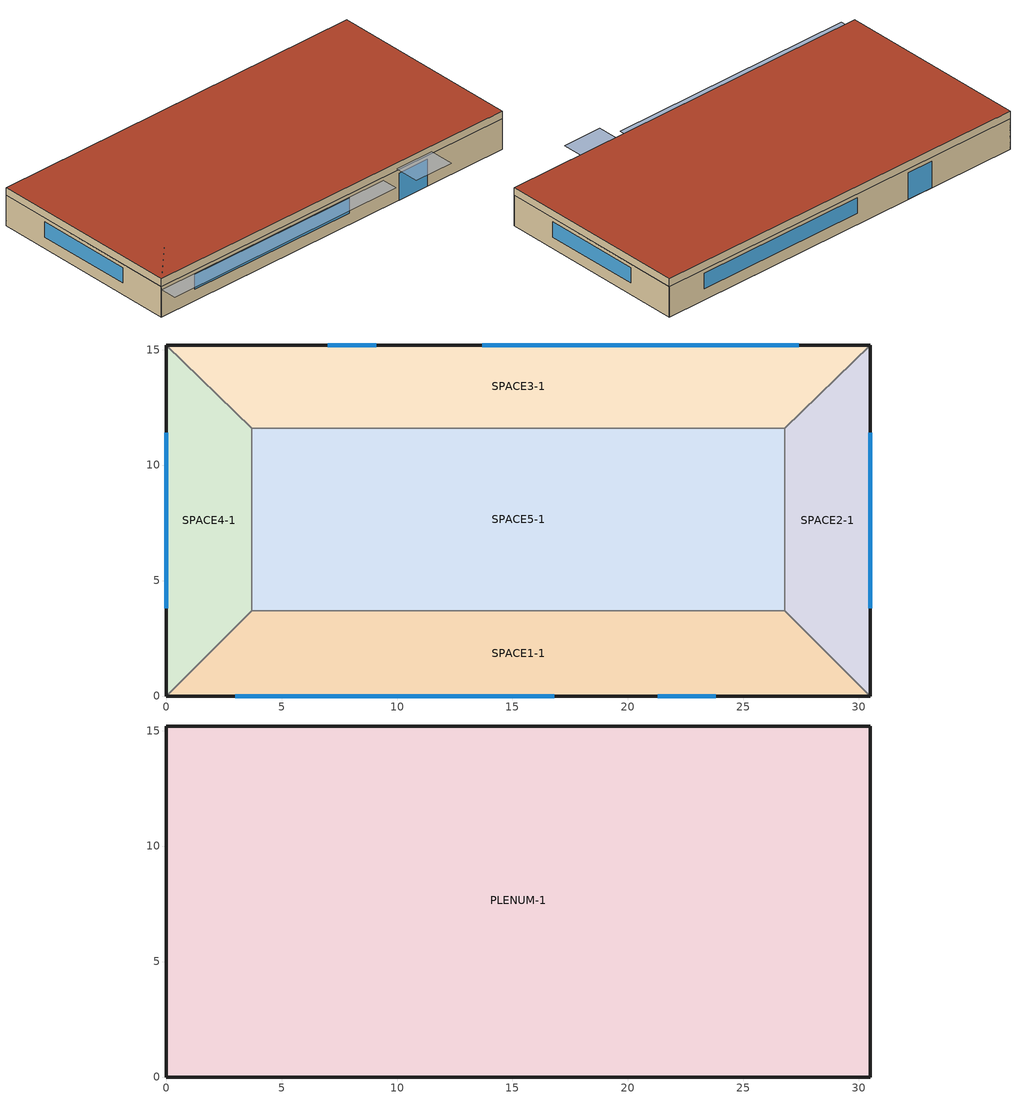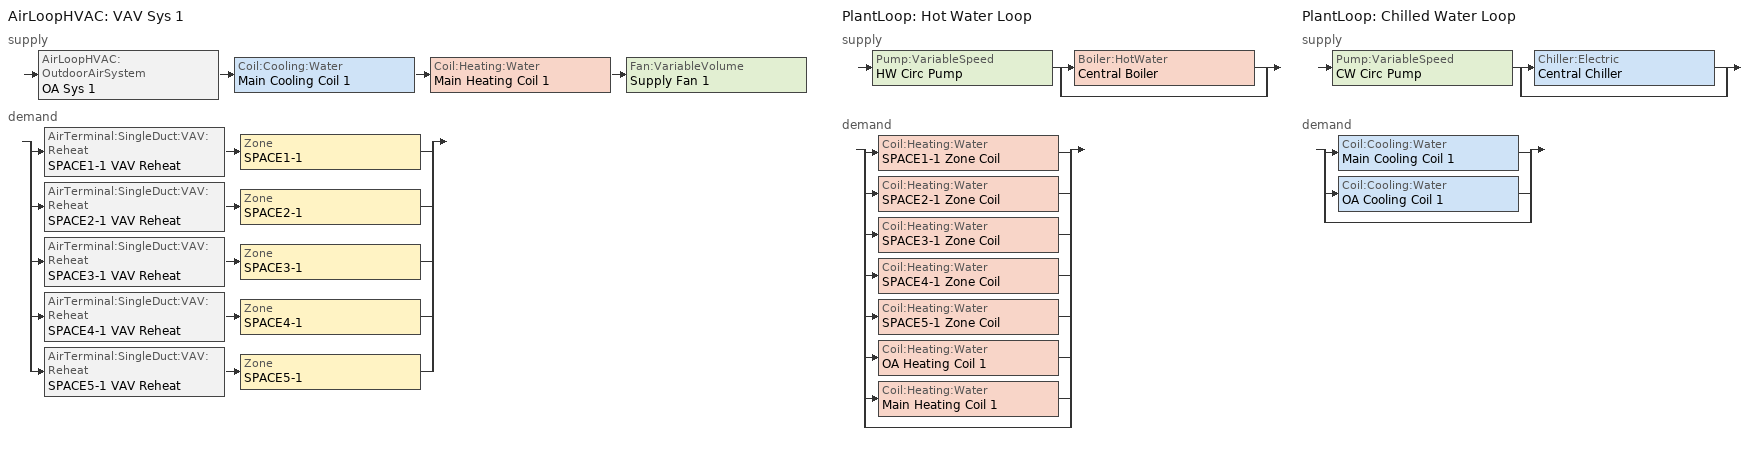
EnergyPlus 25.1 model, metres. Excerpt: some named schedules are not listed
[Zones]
SPACE1-1
 floor ground (FLOOR-SLAB-1): 26.8,3.7 30.5,0 0,0 3.7,3.7 z0
 wall outside (WALL-1): 0,0 30.5,0 z0:2.4
 wall to SPACE2-1 (INT-WALL-1): 30.5,0 26.8,3.7 z0:2.4
 wall to SPACE4-1 (INT-WALL-1): 3.7,3.7 0,0 z0:2.4
 wall to SPACE5-1 (INT-WALL-1): 26.8,3.7 3.7,3.7 z0:2.4
 window (Dbl Clr 3mm/13mm Air): 3,0 16.8,0 z0.9:2.1
 window (Sgl Grey 3mm): 21.3,0 23.8,0 z0:2.1
SPACE2-1
 floor ground (FLOOR-SLAB-1): 26.8,11.6 30.5,15.2 30.5,0 26.8,3.7 z0
 wall outside (WALL-1): 30.5,0 30.5,15.2 z0:2.4
 wall to SPACE3-1 (INT-WALL-1): 30.5,15.2 26.8,11.6 z0:2.4
 wall to SPACE5-1 (INT-WALL-1): 26.8,11.6 26.8,3.7 z0:2.4
 window (Dbl Clr 3mm/13mm Air): 30.5,3.8 30.5,11.4 z0.9:2.1
SPACE3-1
 floor ground (FLOOR-SLAB-1): 26.8,11.6 3.7,11.6 0,15.2 30.5,15.2 z0
 wall outside (WALL-1): 30.5,15.2 0,15.2 z0:2.4
 wall to SPACE4-1 (INT-WALL-1): 0,15.2 3.7,11.6 z0:2.4
 wall to SPACE5-1 (INT-WALL-1): 3.7,11.6 26.8,11.6 z0:2.4
 window (Dbl Clr 3mm/13mm Air): 27.4,15.2 13.7,15.2 z0.9:2.1
 window (Sgl Grey 3mm): 9.1,15.2 7,15.2 z0:2.1
SPACE4-1
 floor ground (FLOOR-SLAB-1): 3.7,3.7 0,0 0,15.2 3.7,11.6 z0
 wall outside (WALL-1): 0,15.2 0,0 z0:2.4
 wall to SPACE5-1 (INT-WALL-1): 3.7,3.7 3.7,11.6 z0:2.4
 window (Dbl Clr 3mm/13mm Air): 0,11.4 0,3.8 z0.9:2.1
SPACE5-1
 floor ground (FLOOR-SLAB-1): 26.8,11.6 26.8,3.7 3.7,3.7 3.7,11.6 z0
PLENUM-1
 floor to SPACE1-1 (CLNG-1): 26.8,3.7 30.5,0 0,0 3.7,3.7 z2.4
 floor to SPACE2-1 (CLNG-1): 26.8,11.6 30.5,15.2 30.5,0 26.8,3.7 z2.4
 floor to SPACE3-1 (CLNG-1): 26.8,11.6 3.7,11.6 0,15.2 30.5,15.2 z2.4
 floor to SPACE4-1 (CLNG-1): 3.7,3.7 0,0 0,15.2 3.7,11.6 z2.4
 floor to SPACE5-1 (CLNG-1): 26.8,11.6 26.8,3.7 3.7,3.7 3.7,11.6 z2.4
 wall outside (WALL-1): 0,0 30.5,0 30.5,15.2 0,15.2 0,0 z2.4:3
 roof outside (ROOF-1): 0,15.2 0,0 30.5,0 30.5,15.2 z3
shading: 0,-1.3 0,0 19.8,0 19.8,-1.3 z2.2; 21,-2 21,0 24.1,0 24.1,-2 z2.6
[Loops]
AirLoopHVAC 'VAV Sys 1'
 supply: AirLoopHVAC:OutdoorAirSystem 'OA Sys 1' > Coil:Cooling:Water 'Main Cooling Coil 1' > Coil:Heating:Water 'Main Heating Coil 1' > Fan:VariableVolume 'Supply Fan 1'
 demand: split
  | AirTerminal:SingleDuct:VAV:Reheat 'SPACE1-1 VAV Reheat' > Zone 'SPACE1-1'
  | AirTerminal:SingleDuct:VAV:Reheat 'SPACE2-1 VAV Reheat' > Zone 'SPACE2-1'
  | AirTerminal:SingleDuct:VAV:Reheat 'SPACE3-1 VAV Reheat' > Zone 'SPACE3-1'
  | AirTerminal:SingleDuct:VAV:Reheat 'SPACE4-1 VAV Reheat' > Zone 'SPACE4-1'
  | AirTerminal:SingleDuct:VAV:Reheat 'SPACE5-1 VAV Reheat' > Zone 'SPACE5-1'
PlantLoop 'Hot Water Loop'
 supply: Pump:VariableSpeed 'HW Circ Pump' > split
  | Boiler:HotWater 'Central Boiler'
  | bypass
 demand: split
  | Coil:Heating:Water 'SPACE1-1 Zone Coil'
  | Coil:Heating:Water 'SPACE2-1 Zone Coil'
  | Coil:Heating:Water 'SPACE3-1 Zone Coil'
  | Coil:Heating:Water 'SPACE4-1 Zone Coil'
  | Coil:Heating:Water 'SPACE5-1 Zone Coil'
  | Coil:Heating:Water 'OA Heating Coil 1'
  | Coil:Heating:Water 'Main Heating Coil 1'
  | bypass
PlantLoop 'Chilled Water Loop'
 supply: Pump:VariableSpeed 'CW Circ Pump' > split
  | Chiller:Electric 'Central Chiller'
  | bypass
 demand: split
  | Coil:Cooling:Water 'Main Cooling Coil 1'
  | Coil:Cooling:Water 'OA Cooling Coil 1'
  | bypass
[Building]
Building: North Axis {deg}=30; Terrain=City; Loads Convergence Tolerance Value {W}=0.04; Temperature Convergence Tolerance Value {deltaC}=0.4; Solar Distribution=FullExterior; Maximum Number of Warmup Days=25; Minimum Number of Warmup Days=6
[Site:Location]
CHICAGO_IL_USA TMY2-94846: Latitude {deg}=41.78; Longitude {deg}=-87.75; Time Zone {hr}=-6; Elevation {m}=190
[SizingPeriod:DesignDay] Day of Month=21; Humidity Condition Type=Wetbulb; Barometric Pressure {Pa}=99063; Rain Indicator=No; Snow Indicator=No; Daylight Saving Time Indicator=No; Solar Model Indicator=ASHRAEClearSky
Name | Month | Day Type | Maximum Dry-Bulb Temperature {C} | Daily Dry-Bulb Temperature Range {deltaC} | Wetbulb or DewPoint at Maximum Dry-Bulb {C} | Wind Speed {m/s} | Wind Direction {deg} | Sky Clearness
CHICAGO_IL_USA Annual Heating 99% Design Conditions DB | 1 | WinterDesignDay | -17.3 | 0 | -17.3 | 4.9 | 270 | 0
CHICAGO_IL_USA Annual Cooling 1% Design Conditions DB/MCWB | 7 | SummerDesignDay | 31.5 | 10.7 | 23 | 5.3 | 230 | 1
[Site:GroundTemperature:BuildingSurface]
20.03, 20.03, 20.13, 20.3, 20.43, 20.52, 20.62, 20.77, 20.78, 20.55, 20.44, 20.2
[Material] Thermal Absorptance=0.9
Name | Roughness | Thickness {m} | Conductivity {W/m-K} | Density {kg/m3} | Specific Heat {J/kg-K} | Solar Absorptance | Visible Absorptance
RG01 | Rough | 0.0127 | 1.442 | 881 | 1674 | 0.65 | 0.65
BR01 | VeryRough | 0.0095 | 0.162 | 1121 | 1464 | 0.7 | 0.7
IN46 | VeryRough | 0.0762 | 0.023 | 24 | 1590 | 0.5 | 0.5
WD01 | MediumSmooth | 0.0191 | 0.115 | 513 | 1381 | 0.78 | 0.78
PW03 | MediumSmooth | 0.0127 | 0.115 | 545 | 1213 | 0.78 | 0.78
IN02 | Rough | 0.0901 | 0.043 | 10 | 837 | 0.75 | 0.75
GP01 | MediumSmooth | 0.0127 | 0.16 | 801 | 837 | 0.75 | 0.75
GP02 | MediumSmooth | 0.0159 | 0.16 | 801 | 837 | 0.75 | 0.75
CC03 | MediumRough | 0.1016 | 1.31 | 2243 | 837 | 0.65 | 0.65
[Material:NoMass]
MAT-CLNG-1: Roughness=Rough; Thermal Resistance {m2-K/W}=0.652259; Thermal Absorptance=0.65; Solar Absorptance=0.65; Visible Absorptance=0.65
[Material:AirGap]
AL21: Thermal Resistance {m2-K/W}=0.157
[Construction]
ROOF-1: RG01, BR01, IN46, WD01
WALL-1: WD01, PW03, IN02, GP01
CLNG-1: MAT-CLNG-1
FLOOR-SLAB-1: CC03
INT-WALL-1: GP02, AL21, GP02
Dbl Clr 3mm/13mm Air: CLEAR 3MM, AIR 13MM, CLEAR 3MM
Sgl Grey 3mm: GREY 3MM
[WindowMaterial:Gas]
AIR 13MM: Gas Type=Air; Thickness {m}=0.0127
[WindowMaterial:Glazing] Optical Data Type=SpectralAverage; Thickness {m}=0.003; Infrared Transmittance at Normal Incidence=0; Front Side Infrared Hemispherical Emissivity=0.84; Back Side Infrared Hemispherical Emissivity=0.84; Conductivity {W/m-K}=0.9
Name | Solar Transmittance at Normal Incidence | Front Side Solar Reflectance at Normal Incidence | Back Side Solar Reflectance at Normal Incidence | Visible Transmittance at Normal Incidence | Front Side Visible Reflectance at Normal Incidence | Back Side Visible Reflectance at Normal Incidence
CLEAR 3MM | 0.837 | 0.075 | 0.075 | 0.898 | 0.081 | 0.081
GREY 3MM | 0.626 | 0.061 | 0.061 | 0.611 | 0.061 | 0.061
[Zone] Type=1; Multiplier=1
Name | Ceiling Height {m} | Volume {m3}
PLENUM-1 | 0.6096 | 283.2
SPACE1-1; SPACE3-1 | 2.4384 | 239.247
SPACE2-1; SPACE4-1 | 2.4384 | 103.311
SPACE5-1 | 2.4384 | 447.683
[ZoneInfiltration:DesignFlowRate] Schedule=INFIL-SCH; Design Flow Rate Calculation Method=flow/zone; Constant Term Coefficient=0; Temperature Term Coefficient=0; Velocity Term Coefficient=0.2237; Velocity Squared Term Coefficient=0
Name | Zone or ZoneList or Space or SpaceList | Design Flow Rate {m3/s}
SPACE1-1 Infil 1 | SPACE1-1 | 0.032
SPACE2-1 Infil 1 | SPACE2-1 | 0.014
SPACE3-1 Infil 1 | SPACE3-1 | 0.032
SPACE4-1 Infil 1 | SPACE4-1 | 0.014
SPACE5-1 Infil 1 | SPACE5-1 | 0.062
[People] Number of People Schedule=OCCUPY-1; Number of People Calculation Method=people; Fraction Radiant=0.3; Activity Level Schedule=ActSchd
Name | Zone or ZoneList or Space or SpaceList | Number of People
SPACE1-1 People 1 | SPACE1-1 | 11
SPACE2-1 People 1 | SPACE2-1 | 5
SPACE3-1 People 1 | SPACE3-1 | 11
SPACE4-1 People 1 | SPACE4-1 | 5
SPACE5-1 People 1 | SPACE5-1 | 20
[Lights] Schedule=LIGHTS-1; Design Level Calculation Method=LightingLevel; Return Air Fraction=0.2; Fraction Radiant=0.59; Fraction Visible=0.2; Fraction Replaceable=0
Name | Zone or ZoneList or Space or SpaceList | Lighting Level {W}
SPACE1-1 Lights 1 | SPACE1-1 | 1584
SPACE2-1 Lights 1 | SPACE2-1 | 684
SPACE3-1 Lights 1 | SPACE3-1 | 1584
SPACE4-1 Lights 1 | SPACE4-1 | 684
SPACE5-1 Lights 1 | SPACE5-1 | 2964
[ElectricEquipment] Schedule=EQUIP-1; Design Level Calculation Method=EquipmentLevel; Fraction Latent=0; Fraction Radiant=0.3; Fraction Lost=0
Name | Zone or ZoneList or Space or SpaceList | Design Level {W}
SPACE1-1 ElecEq 1 | SPACE1-1 | 1056
SPACE2-1 ElecEq 1 | SPACE2-1 | 456
SPACE3-1 ElecEq 1 | SPACE3-1 | 1056
SPACE4-1 ElecEq 1 | SPACE4-1 | 456
SPACE5-1 ElecEq 1 | SPACE5-1 | 1976
[Sizing:Zone] Zone Cooling Design Supply Air Temperature Input Method=SupplyAirTemperature; Zone Cooling Design Supply Air Temperature {C}=14; Zone Heating Design Supply Air Temperature Input Method=SupplyAirTemperature; Zone Heating Design Supply Air Temperature {C}=50; Zone Cooling Design Supply Air Humidity Ratio {kgWater/kgDryAir}=0.009; Zone Heating Design Supply Air Humidity Ratio {kgWater/kgDryAir}=0.004; Zone Heating Sizing Factor=0; Zone Cooling Sizing Factor=0; Cooling Design Air Flow Method=DesignDayWithLimit; Heating Design Air Flow Method=DesignDay; Account for Dedicated Outdoor Air System=No; Dedicated Outdoor Air System Control Strategy=NeutralSupplyAir; Dedicated Outdoor Air Low Setpoint Temperature for Design {C}=autosize; Dedicated Outdoor Air High Setpoint Temperature for Design {C}=autosize
Name | Design Specification Outdoor Air Object
SPACE1-1 | SZ DSOA SPACE1-1
SPACE2-1 | SZ DSOA SPACE2-1
SPACE3-1 | SZ DSOA SPACE3-1
SPACE4-1 | SZ DSOA SPACE4-1
SPACE5-1 | SZ DSOA SPACE5-1
[DesignSpecification:OutdoorAir] Outdoor Air Method=sum; Outdoor Air Flow per Person {m3/s-person}=0.00236; Outdoor Air Flow per Zone Floor Area {m3/s-m2}=0.000305; Outdoor Air Flow per Zone {m3/s}=0
SZ DSOA SPACE1-1; SZ DSOA SPACE2-1; SZ DSOA SPACE3-1; SZ DSOA SPACE4-1; SZ DSOA SPACE5-1
[Sizing:System]
VAV Sys 1: Type of Load to Size On=sensible; Design Outdoor Air Flow Rate {m3/s}=autosize; Central Heating Maximum System Air Flow Ratio=0.3; Preheat Design Temperature {C}=4.5; Preheat Design Humidity Ratio {kgWater/kgDryAir}=0.008; Precool Design Temperature {C}=11; Precool Design Humidity Ratio {kgWater/kgDryAir}=0.008; Central Cooling Design Supply Air Temperature {C}=12.8; Central Heating Design Supply Air Temperature {C}=16.7; Type of Zone Sum to Use=noncoincident; 100% Outdoor Air in Cooling=no; 100% Outdoor Air in Heating=no; Central Cooling Design Supply Air Humidity Ratio {kgWater/kgDryAir}=0.008; Central Heating Design Supply Air Humidity Ratio {kgWater/kgDryAir}=0.008; Cooling Supply Air Flow Rate Method=DesignDay; Cooling Supply Air Flow Rate {m3/s}=0; Heating Supply Air Flow Rate Method=DesignDay; Heating Supply Air Flow Rate {m3/s}=0; Zone Maximum Outdoor Air Fraction=1; Cooling Design Capacity Method=CoolingDesignCapacity; Cooling Design Capacity {W}=autosize; Heating Design Capacity Method=HeatingDesignCapacity; Heating Design Capacity {W}=autosize; Central Cooling Capacity Control Method=VAV
[Sizing:Plant]
Name | Loop Type | Design Loop Exit Temperature {C} | Loop Design Temperature Difference {deltaC}
Hot Water Loop | heating | 82 | 11
Chilled Water Loop | cooling | 7 | 4
[Zone equipment]
SPACE1-1: SPACE1-1 VAV Reheat
SPACE2-1: SPACE2-1 VAV Reheat
SPACE3-1: SPACE3-1 VAV Reheat
SPACE4-1: SPACE4-1 VAV Reheat
SPACE5-1: SPACE5-1 VAV Reheat
[AirTerminal:SingleDuct:VAV:Reheat] Availability Schedule=ReheatCoilAvailSched; Maximum Air Flow Rate {m3/s}=autosize; Zone Minimum Air Flow Input Method=Constant; Constant Minimum Air Flow Fraction=0; Maximum Hot Water or Steam Flow Rate {m3/s}=autosize; Minimum Hot Water or Steam Flow Rate {m3/s}=0; Convergence Tolerance=0.001; Damper Heating Action=NORMAL; Maximum Flow per Zone Floor Area During Reheat {m3/s-m2}=AUTOCALCULATE; Maximum Flow Fraction During Reheat=AUTOCALCULATE
Name | Minimum Air Flow Fraction Schedule | Reheat Coil
SPACE1-1 VAV Reheat | SPACE1-1 Min Fract | SPACE1-1 Zone Coil
SPACE2-1 VAV Reheat | SPACE2-1 Min Fract | SPACE2-1 Zone Coil
SPACE3-1 VAV Reheat | SPACE3-1 Min Fract | SPACE3-1 Zone Coil
SPACE4-1 VAV Reheat | SPACE4-1 Min Fract | SPACE4-1 Zone Coil
SPACE5-1 VAV Reheat | SPACE5-1 Min Fract | SPACE5-1 Zone Coil
[Coil:Heating:Water] U-Factor Times Area Value {W/K}=autosize; Maximum Water Flow Rate {m3/s}=autosize; Performance Input Method=UFactorTimesAreaAndDesignWaterFlowRate; Rated Capacity {W}=autosize; Rated Inlet Water Temperature {C}=82.2; Rated Inlet Air Temperature {C}=16.6; Rated Outlet Water Temperature {C}=71.1; Rated Outlet Air Temperature {C}=32.2; Design Water Temperature Difference {deltaC}=11
Name | Availability Schedule
SPACE1-1 Zone Coil; SPACE2-1 Zone Coil; SPACE3-1 Zone Coil; SPACE4-1 Zone Coil; SPACE5-1 Zone Coil; Main Heating Coil 1 | ReheatCoilAvailSched
OA Heating Coil 1 | CoolingCoilAvailSched
[AirLoopHVAC:ReturnPlenum]
Return-Plenum-1: Zone=PLENUM-1
[AirLoopHVAC]
VAV Sys 1: Design Supply Air Flow Rate {m3/s}=autosize
[Coil:Cooling:Water] Availability Schedule=CoolingCoilAvailSched; Design Water Flow Rate {m3/s}=autosize; Design Air Flow Rate {m3/s}=autosize; Design Inlet Water Temperature {C}=autosize; Design Inlet Air Temperature {C}=autosize; Design Outlet Air Temperature {C}=autosize; Design Inlet Air Humidity Ratio {kgWater/kgDryAir}=autosize; Design Outlet Air Humidity Ratio {kgWater/kgDryAir}=autosize; Type of Analysis=SimpleAnalysis; Heat Exchanger Configuration=CrossFlow; Design Water Temperature Difference {deltaC}=4
OA Cooling Coil 1; Main Cooling Coil 1
[Fan:VariableVolume]
Supply Fan 1: Availability Schedule=FanAvailSched; Fan Total Efficiency=0.7; Pressure Rise {Pa}=600; Maximum Flow Rate {m3/s}=autosize; Fan Power Minimum Flow Rate Input Method=Fraction; Fan Power Minimum Flow Fraction=0.25; Motor Efficiency=0.9; Motor In Airstream Fraction=1; Fan Power Coefficient 1=0.350712; Fan Power Coefficient 2=0.308505; Fan Power Coefficient 3=-0.541374; Fan Power Coefficient 4=0.871988; Fan Power Coefficient 5=0
[Controller:WaterCoil] Control Variable=Temperature; Actuator Variable=FLOW; Controller Convergence Tolerance {deltaC}=0.002; Maximum Actuated Flow {m3/s}=autosize; Minimum Actuated Flow {m3/s}=0
Name | Action
OA HC Controller 1; Central Heating Coil Controller 1 | Normal
OA CC Controller 1; Central Cooling Coil Controller 1 | Reverse
[Controller:OutdoorAir]
OA Controller 1: Minimum Outdoor Air Flow Rate {m3/s}=autosize; Maximum Outdoor Air Flow Rate {m3/s}=autosize; Economizer Control Type=NoEconomizer; Economizer Control Action Type=ModulateFlow; Economizer Maximum Limit Dry-Bulb Temperature {C}=19; Economizer Minimum Limit Dry-Bulb Temperature {C}=4.6; Lockout Type=NoLockout; Minimum Limit Type=FixedMinimum; Minimum Outdoor Air Schedule=Min OA Sched
[SetpointManager:Scheduled] Control Variable=Temperature
Name | Schedule | Setpoint Node or NodeList
Supply Air Temp Manager 1 | Seasonal Reset Supply Air Temp Sch | VAV Sys 1 Outlet Node
OA Air Temp Manager 1 | OA Cooling Supply Air Temp Sch | OA Mixing Box 1 Inlet Node
OA Air Temp Manager 2 | OA Heating Supply Air Temp Sch | OA Heating Coil 1 Air Outlet Node
Hot Water Loop Setpoint Manager | HW Loop Temp Schedule | HW Supply Outlet Node
Central Boiler Setpoint Manager | HW Loop Temp Schedule | Central Boiler Outlet Node
Chilled Water Loop Setpoint Manager | CW Loop Temp Schedule | CW Supply Outlet Node
Central Chiller Setpoint Manager | CW Loop Temp Schedule | Central Chiller Outlet Node
[SetpointManager:MixedAir]
Mixed Air Temp Manager 1: Control Variable=Temperature; Setpoint Node or NodeList=Main Branch SetPoint Node List
[PlantLoop] Fluid Type=Water; Maximum Loop Flow Rate {m3/s}=autosize; Minimum Loop Flow Rate {m3/s}=0; Load Distribution Scheme=SequentialLoad
Name | Plant Equipment Operation Scheme | Maximum Loop Temperature {C} | Minimum Loop Temperature {C}
Hot Water Loop | Hot Loop Operation | 100 | 10
Chilled Water Loop | CW Loop Operation | 98 | 1
[PlantEquipmentOperationSchemes] Control Scheme 1 Schedule=PlantOnSched
Name | Control Scheme 1
Hot Loop Operation | Central Boiler Only
CW Loop Operation | Central Chiller Only
[PlantEquipmentOperation:HeatingLoad]
Central Boiler Only: Load Range 1 Lower Limit {W}=0; Load Range 1 Upper Limit {W}=1000000; Range 1 Equipment List=heating plant
[PlantEquipmentList]
heating plant: Central Boiler
Cooling Plant: Central Chiller
[Boiler:HotWater]
Central Boiler: Fuel Type=NaturalGas; Nominal Capacity {W}=autosize; Nominal Thermal Efficiency=0.8; Efficiency Curve Temperature Evaluation Variable=LeavingBoiler; Normalized Boiler Efficiency Curve=BoilerEfficiency; Design Water Flow Rate {m3/s}=autosize; Minimum Part Load Ratio=0; Maximum Part Load Ratio=1.2; Optimum Part Load Ratio=1; Water Outlet Upper Temperature Limit {C}=100; Boiler Flow Mode=LeavingSetpointModulated
[Pump:VariableSpeed] Design Maximum Flow Rate {m3/s}=autosize; Design Pump Head {Pa}=179352; Design Power Consumption {W}=autosize; Motor Efficiency=0.9; Fraction of Motor Inefficiencies to Fluid Stream=0; Coefficient 1 of the Part Load Performance Curve=0; Coefficient 2 of the Part Load Performance Curve=1; Coefficient 3 of the Part Load Performance Curve=0; Coefficient 4 of the Part Load Performance Curve=0; Design Minimum Flow Rate {m3/s}=0; Pump Control Type=INTERMITTENT
Name | Pump Flow Rate Schedule
HW Circ Pump
CW Circ Pump | CoolingPumpAvailSched
[PlantEquipmentOperation:CoolingLoad]
Central Chiller Only: Load Range 1 Lower Limit {W}=0; Load Range 1 Upper Limit {W}=900000; Range 1 Equipment List=Cooling Plant
[Chiller:Electric]
Central Chiller: Condenser Type=AirCooled; Nominal Capacity {W}=autosize; Nominal COP {W/W}=3.2; Minimum Part Load Ratio=0; Maximum Part Load Ratio=1; Optimum Part Load Ratio=0.65; Design Condenser Inlet Temperature {C}=35; Temperature Rise Coefficient=2.778; Design Chilled Water Outlet Temperature {C}=6.67; Design Chilled Water Flow Rate {m3/s}=autosize; Design Condenser Fluid Flow Rate {m3/s}=autosize; Coefficient 1 of Capacity Ratio Curve=0.9949; Coefficient 2 of Capacity Ratio Curve=-0.045954; Coefficient 3 of Capacity Ratio Curve=-0.0013543; Coefficient 1 of Power Ratio Curve=2.333; Coefficient 2 of Power Ratio Curve=-1.975; Coefficient 3 of Power Ratio Curve=0.6121; Coefficient 1 of Full Load Ratio Curve=0.03303; Coefficient 2 of Full Load Ratio Curve=0.6852; Coefficient 3 of Full Load Ratio Curve=0.2818; Chilled Water Outlet Temperature Lower Limit {C}=5; Chiller Flow Mode=LeavingSetpointModulated
[Schedule:Compact]
OCCUPY-1: Through: 12/31, For: WeekDays SummerDesignDay CustomDay1 CustomDay2, Until: 8:00, 0, Until: 11:00, 1, Until: 12:00, 0.8, Until: 13:00, 0.4, Until: 14:00, 0.8, Until: 18:00, 1, Until: 19:00, 0.5, Until: 24:00, 0, For: Weekends WinterDesignDay Holiday, Until: 24:00, 0
LIGHTS-1: Through: 12/31, For: WeekDays SummerDesignDay CustomDay1 CustomDay2, Until: 8:00, 0.05, Until: 9:00, 0.9, Until: 10:00, 0.95, Until: 11:00, 1, Until: 12:00, 0.95, Until: 13:00, 0.8, Until: 14:00, 0.9, Until: 18:00, 1, Until: 19:00, 0.6, Until: 21:00, 0.2, Until: 24:00, 0.05, For: Weekends WinterDesignDay Holiday, Until: 24:00, 0.05
EQUIP-1: Through: 12/31, For: WeekDays SummerDesignDay CustomDay1 CustomDay2, Until: 8:00, 0.02, Until: 9:00, 0.4, Until: 14:00, 0.9, Until: 15:00, 0.8, Until: 16:00, 0.7, Until: 18:00, 0.5, Until: 20:00, 0.3, Until: 24:00, 0.02, For: Weekends WinterDesignDay Holiday, Until: 24:00, 0.2
INFIL-SCH: Through: 3/31, For: AllDays, Until: 24:00, 1, Through: 10/31, For: AllDays, Until: 24:00, 0, Through: 12/31, For: AllDays, Until: 24:00, 1
ActSchd: Through: 12/31, For: AllDays, Until: 24:00, 117.24
Min OA Sched; SPACE1-1 Min Fract: Through: 12/31, For: AllDays, Until: 24:00, 0
FanAvailSched; CoolingCoilAvailSched; ReheatCoilAvailSched: Through: 12/31, For: AllDays, Until: 24:00, 1
SPACE2-1 Min Fract; SPACE3-1 Min Fract; SPACE4-1 Min Fract; SPACE5-1 Min Fract: Fraction, Through: 12/31, For: AllDays, Until: 24:00, 0
Seasonal Reset Supply Air Temp Sch: Through: 12/31, For: AllDays, Until: 24:00, 13
OA Cooling Supply Air Temp Sch: Through: 12/31, For: AllDays, Until: 24:00, 11.5
